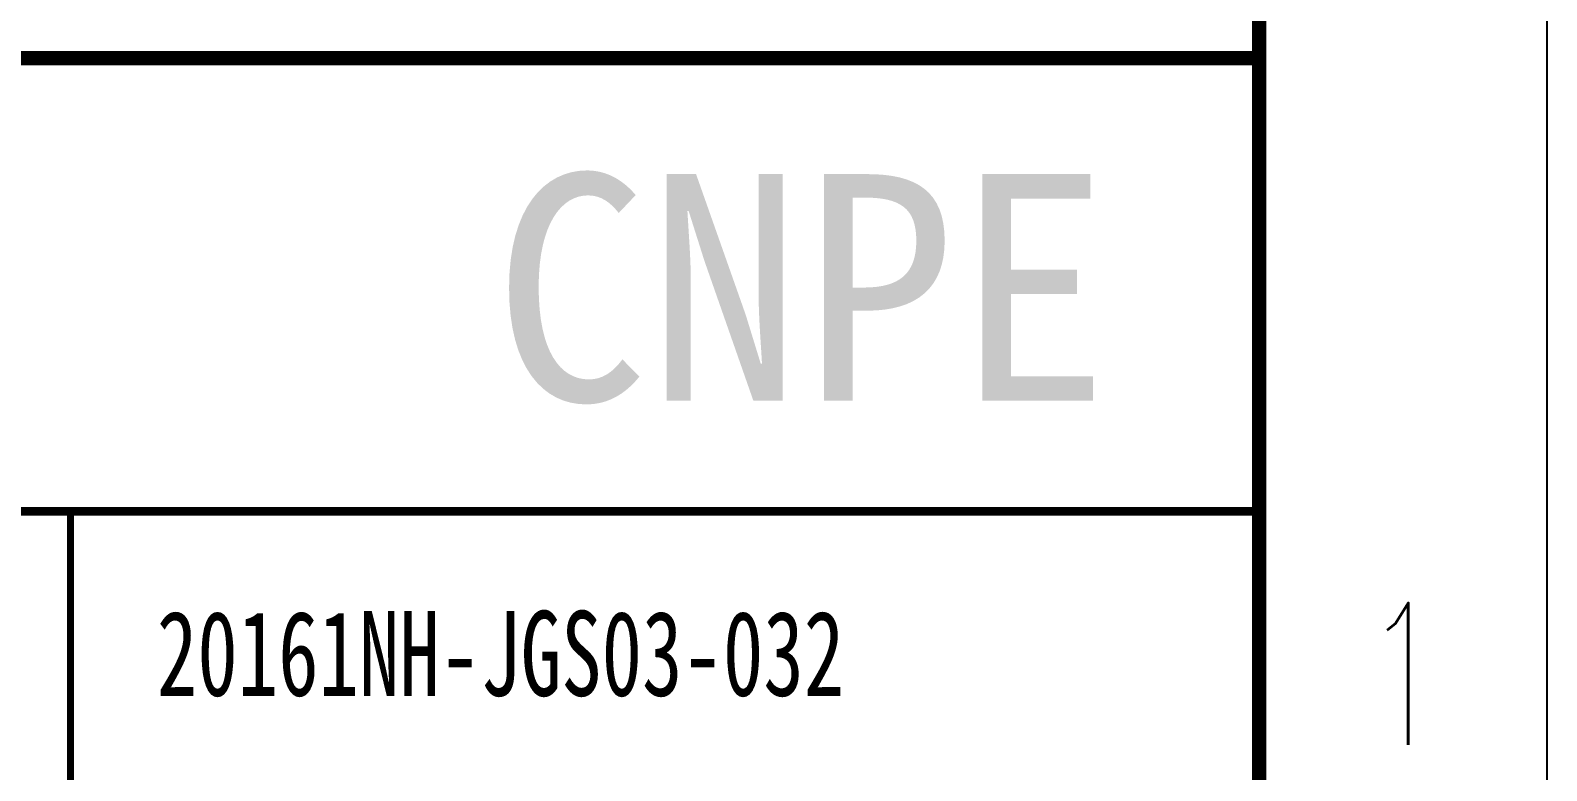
# Model space of a CAD drawing. Extents: x 289831 to 558143, y -90676 to -60976.
# Drawn here: x 555465 to 558143, y -88534 to -87227 of the extents above; entities that cross this region are included whole.
import ezdxf
from ezdxf.enums import TextEntityAlignment as Align

# ---------------------------------------------------------------- set-up
doc = ezdxf.new("R2010")
doc.units = 0
doc.linetypes.add('CONTINOUS', pattern=[0])
doc.layers.get('0').update_dxf_attribs({"linetype": 'CONTINUOUS'})
for name, color, linetype in [('1', 7, 'CONTINUOUS'), ('PUB_TEXT', 7, 'CONTINUOUS'), ('TK', 4, 'CONTINUOUS'), ('图框', 4, 'CONTINOUS')]:
    doc.layers.add(name, color=color, linetype=linetype)
doc.styles.add('HZ', font='TXT.shx', dxfattribs={"width": 0.7, "bigfont": 'hz.shx'})
doc.styles.add('宋体', font='', dxfattribs={"width": 0.7})
doc.styles.get('宋体').set_extended_font_data('SimSun')

msp = doc.modelspace()

# ---------------------------------------------------------------- linework, layer by layer
at = {"elevation": 0}
msp.add_lwpolyline([(516093.5, -60976.4), (558143.5, -60976.4), (558143.5, -90676.4), (516093.5, -90676.4)], close=True, dxfattribs=at)
at = {"layer": '1', "color": 2, "const_width": 25, "elevation": 0}
for points in [[(548635.5, -90176.4), (557635.5, -90176.4), (557635.5, -83588.2), (548635.5, -83588.2)], [(548635.5, -87276.4), (557635.5, -87276.4), (557635.5, -90176.4), (548635.5, -90176.4)]]:
    msp.add_lwpolyline(points, close=True, dxfattribs=at)
at = {"layer": '1', "color": 2, "elevation": 0}
for points, const_width in [([(548635.5, -88076.4), (557635.5, -88076.4)], 15), ([(555535.5, -88076.4), (555535.5, -88576.4)], 12.5)]:
    msp.add_lwpolyline(points, dxfattribs=dict(at, const_width=const_width))
at = {"layer": '图框'}
for p, q in [((558143.5, -60976.4, 0), (558143.5, -90676.4, 0)), ((557643.5, -75826.4, 0), (557643.5, -90176.4, 0)), ((557643.5, -75826.4, 0), (557643.5, -90176.4, 0)), ((557643.5, -75826.4, 0), (557643.5, -90176.4, 0)), ((557643.5, -75826.4, 0), (557643.5, -90176.4, 0))]:
    msp.add_line(p, q, dxfattribs=at)
at = {"layer": '图框', "color": 1}
msp.add_line((557643.5, -61476.4, 0), (557643.5, -90176.4, 0), dxfattribs=at)

# ---------------------------------------------------------------- texts
at = {"layer": 'PUB_TEXT', "color": 2, "style": '宋体'}
msp.add_text('CNPE', height=400, dxfattribs=at).set_placement((556283.2, -87881.2, 0))
at = {"layer": 'TK', "color": 1, "style": '宋体', "width": 0.7}
msp.add_text('20161NH-JGS03-032', height=150, dxfattribs=at).set_placement((555688.2, -88402.3, 0))
at = {"layer": '图框', "style": 'HZ', "width": 0.7}
msp.add_text('1', height=250, dxfattribs=at).set_placement((557891.5, -88488.6, 0), align=Align.CENTER)

doc.saveas('drawing.dxf')
